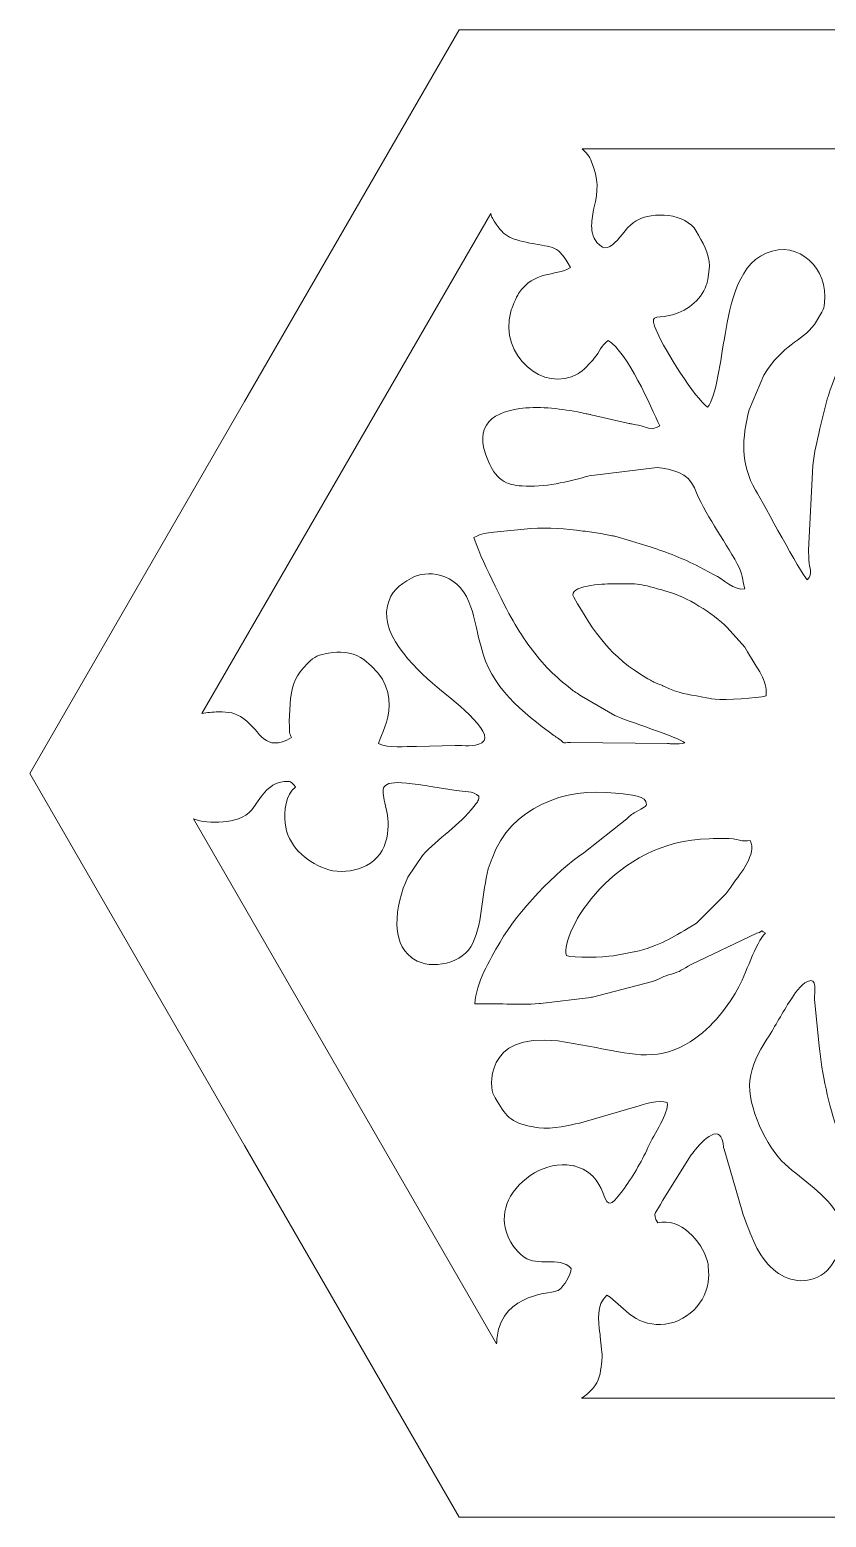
# Model space of a CAD drawing. Header units: centimetres. Extents: x -74 to 37, y -17 to 14.
# Drawn here: x 19.34 to 24.7, y -10.31 to -0.31 of the extents above; entities that cross this region are included whole.
import ezdxf

# ---------------------------------------------------------------- set-up
doc = ezdxf.new("R2010")
doc.units = ezdxf.units.CM
doc.header["$MEASUREMENT"] = 0
doc.layers.add('layer 1', color=7, linetype='Continuous')

msp = doc.modelspace()

# ---------------------------------------------------------------- linework, layer by layer
at = {"layer": 'layer 1', "color": 250, "lineweight": 9}
for points, knots in [([(22.22991, -0.31291), (22.22991, -0.31291), (25.11666, -0.31291), (25.11666, -0.31291), (25.11666, -0.31291), (25.11666, -0.31291), (28.00341, -0.3129), (28.00341, -0.3129), (28.00341, -0.3129), (28.00341, -0.3129), (29.44679, -2.8129), (29.44679, -2.8129), (29.44679, -2.8129), (29.44679, -2.8129), (30.89016, -5.3129), (30.89016, -5.3129), (30.89016, -5.3129), (30.89016, -5.3129), (29.44678, -7.8129), (29.44678, -7.8129), (29.44678, -7.8129), (29.44678, -7.8129), (28.00341, -10.31289), (28.00341, -10.31289), (28.00341, -10.31289), (28.00341, -10.31289), (25.11666, -10.31289), (25.11666, -10.31289), (25.11666, -10.31289), (25.11666, -10.31289), (22.22991, -10.3129), (22.22991, -10.3129), (22.22991, -10.3129), (22.22991, -10.3129), (20.78653, -7.8129), (20.78653, -7.8129), (20.78653, -7.8129), (20.78653, -7.8129), (19.34316, -5.3129), (19.34316, -5.3129), (19.34316, -5.3129), (19.34316, -5.3129), (20.78654, -2.8129), (20.78654, -2.8129), (20.78654, -2.8129), (20.78654, -2.8129), (22.22991, -0.31291), (22.22991, -0.31291)], [0, 0, 0, 0, 0.0769231, 0.0769231, 0.0769231, 0.0769231, 0.1538462, 0.1538462, 0.1538462, 0.1538462, 0.2307692, 0.2307692, 0.2307692, 0.2307692, 0.3076923, 0.3076923, 0.3076923, 0.3076923, 0.3846154, 0.3846154, 0.3846154, 0.3846154, 0.4615385, 0.4615385, 0.4615385, 0.4615385, 0.5384615, 0.5384615, 0.5384615, 0.5384615, 0.6153846, 0.6153846, 0.6153846, 0.6153846, 0.6923077, 0.6923077, 0.6923077, 0.6923077, 0.7692308, 0.7692308, 0.7692308, 0.7692308, 0.8461538, 0.8461538, 0.8461538, 0.8461538, 1, 1, 1, 1]), ([(27.21199, -1.1129), (27.21199, -1.1129), (23.0543, -1.11291), (23.0543, -1.11291), (23.0543, -1.11291), (23.08211, -1.13611), (23.10466, -1.16505), (23.11884, -1.20029), (23.11884, -1.20029), (23.16646, -1.31865), (23.1628, -1.39024), (23.13466, -1.51153), (23.13466, -1.51153), (23.13405, -1.51416), (23.133, -1.5179), (23.13243, -1.52055), (23.13243, -1.52055), (23.13243, -1.52055), (23.12241, -1.58513), (23.12241, -1.58513), (23.12241, -1.58513), (23.11916, -1.6197), (23.11282, -1.67303), (23.13636, -1.71382), (23.13636, -1.71382), (23.23781, -1.88955), (23.31185, -1.65798), (23.41756, -1.59694), (23.41756, -1.59694), (23.53131, -1.53127), (23.7523, -1.54654), (23.82172, -1.66679), (23.82172, -1.66679), (23.86503, -1.74182), (23.90873, -1.81335), (23.91186, -1.90238), (23.91186, -1.90238), (23.91186, -1.90238), (23.8992, -1.9951), (23.8992, -1.9951), (23.8992, -1.9951), (23.89854, -1.99772), (23.89763, -2.0015), (23.89693, -2.00411), (23.89693, -2.00411), (23.89328, -2.01792), (23.89618, -2.01031), (23.88911, -2.03084), (23.88911, -2.03084), (23.85291, -2.13585), (23.75056, -2.21119), (23.64088, -2.23406), (23.64088, -2.23406), (23.54227, -2.25462), (23.50401, -2.22182), (23.55853, -2.34592), (23.55853, -2.34592), (23.61197, -2.46765), (23.81441, -2.79272), (23.89863, -2.85032), (23.89863, -2.85032), (23.95321, -2.79582), (23.99086, -2.50078), (24.00894, -2.39934), (24.00894, -2.39934), (24.04388, -2.2031), (24.08531, -1.90436), (24.29109, -1.8152), (24.29109, -1.8152), (24.51261, -1.71924), (24.71301, -1.92418), (24.68419, -2.14778), (24.68419, -2.14778), (24.67939, -2.18498), (24.67929, -2.17973), (24.66703, -2.21045), (24.66703, -2.21045), (24.66703, -2.21045), (24.61758, -2.29331), (24.61758, -2.29331), (24.61758, -2.29331), (24.5218, -2.41437), (24.40825, -2.4232), (24.27654, -2.63441), (24.27654, -2.63441), (24.27654, -2.63441), (24.17747, -2.86737), (24.17747, -2.86737), (24.17747, -2.86737), (24.12829, -3.05331), (24.11915, -3.23496), (24.22016, -3.40739), (24.22016, -3.40739), (24.28298, -3.51462), (24.51646, -3.95478), (24.56819, -4.01002), (24.56819, -4.01002), (24.61058, -3.96772), (24.57967, -3.93354), (24.57822, -3.87818), (24.57822, -3.87818), (24.57737, -3.84451), (24.57807, -3.84448), (24.57687, -3.81051), (24.57687, -3.81051), (24.57687, -3.81051), (24.60505, -3.24143), (24.60505, -3.24143), (24.60505, -3.24143), (24.61572, -3.15043), (24.63315, -3.08189), (24.65252, -2.99466), (24.65252, -2.99466), (24.65252, -2.99466), (24.70458, -2.78755), (24.70458, -2.78755), (24.70458, -2.78755), (24.70544, -2.78499), (24.7067, -2.78131), (24.70756, -2.77873), (24.70756, -2.77873), (24.78971, -2.53707), (24.85565, -2.38998), (24.99752, -2.17407), (24.99752, -2.17407), (25.02718, -2.12891), (25.03214, -2.11134), (25.08718, -2.07315), (25.08718, -2.07315), (25.27828, -2.27726), (25.44769, -2.64557), (25.52958, -2.92211), (25.52958, -2.92211), (25.52958, -2.92211), (25.56062, -3.03616), (25.56062, -3.03616), (25.56062, -3.03616), (25.57188, -3.07334), (25.56935, -3.08284), (25.57597, -3.11715), (25.57597, -3.11715), (25.5831, -3.15414), (25.58597, -3.16355), (25.59178, -3.19827), (25.59178, -3.19827), (25.62029, -3.36809), (25.64, -3.52352), (25.63732, -3.69101), (25.63732, -3.69101), (25.63679, -3.72439), (25.63624, -3.73487), (25.63784, -3.76805), (25.63784, -3.76805), (25.63801, -3.77174), (25.64027, -3.80091), (25.6418, -3.80754), (25.6418, -3.80754), (25.6481, -3.8347), (25.64306, -3.82226), (25.65853, -3.85047), (25.65853, -3.85047), (25.71093, -3.81864), (25.68525, -3.83167), (25.70705, -3.80581), (25.70705, -3.80581), (25.70705, -3.80581), (25.72596, -3.78205), (25.72596, -3.78205), (25.72596, -3.78205), (25.72805, -3.7795), (25.73055, -3.77676), (25.73265, -3.77421), (25.73265, -3.77421), (25.79279, -3.70168), (25.83679, -3.61954), (25.87637, -3.53402), (25.87637, -3.53402), (25.87637, -3.53402), (25.92927, -3.44247), (25.92927, -3.44247), (25.92927, -3.44247), (26.00498, -3.30052), (26.074, -3.29282), (26.07619, -3.11664), (26.07619, -3.11664), (26.07625, -3.11162), (26.07253, -3.06275), (26.0719, -3.05782), (26.0719, -3.05782), (26.0719, -3.05782), (26.0661, -3.01783), (26.0661, -3.01783), (26.0661, -3.01783), (26.06564, -3.01466), (26.06523, -3.011), (26.06474, -3.00784), (26.06474, -3.00784), (26.02424, -2.75512), (25.84571, -2.58395), (25.66781, -2.417), (25.66781, -2.417), (25.53719, -2.29446), (25.41513, -2.10356), (25.51037, -1.92705), (25.51037, -1.92705), (25.55882, -1.83726), (25.65842, -1.78247), (25.75732, -1.79592), (25.75732, -1.79592), (25.94967, -1.82212), (26.07256, -2.09908), (26.12177, -2.26387), (26.12177, -2.26387), (26.13772, -2.31722), (26.1588, -2.36457), (26.17484, -2.42225), (26.17484, -2.42225), (26.17484, -2.42225), (26.25507, -2.6648), (26.25507, -2.6648), (26.25507, -2.6648), (26.26915, -2.71242), (26.28255, -2.83376), (26.35741, -2.75203), (26.35741, -2.75203), (26.36943, -2.73889), (26.37096, -2.7345), (26.39232, -2.71135), (26.39232, -2.71135), (26.39232, -2.71135), (26.67276, -2.32501), (26.67276, -2.32501), (26.67276, -2.32501), (26.67276, -2.32501), (26.69021, -2.22397), (26.69021, -2.22397), (26.69021, -2.22397), (26.59036, -2.25083), (26.4068, -2.17944), (26.3525, -2.08542), (26.3525, -2.08542), (26.29614, -1.98779), (26.24912, -1.82479), (26.31444, -1.71962), (26.31444, -1.71962), (26.37684, -1.61921), (26.49048, -1.57807), (26.60712, -1.56569), (26.60712, -1.56569), (26.65079, -1.56104), (26.69058, -1.56486), (26.72949, -1.57529), (26.72949, -1.57529), (26.9407, -1.63188), (26.92415, -1.74602), (26.96695, -1.83679), (26.96695, -1.83679), (27.06544, -1.77994), (27.06923, -1.73719), (27.11428, -1.64562), (27.11428, -1.64562), (27.03617, -1.51032), (26.99319, -1.36606), (27.08846, -1.22543), (27.08846, -1.22543), (27.11899, -1.18035), (27.16218, -1.14239), (27.21199, -1.1129)], [0, 0, 0, 0, 0.0147059, 0.0147059, 0.0147059, 0.0147059, 0.0294118, 0.0294118, 0.0294118, 0.0294118, 0.0441176, 0.0441176, 0.0441176, 0.0441176, 0.0588235, 0.0588235, 0.0588235, 0.0588235, 0.0735294, 0.0735294, 0.0735294, 0.0735294, 0.0882353, 0.0882353, 0.0882353, 0.0882353, 0.1029412, 0.1029412, 0.1029412, 0.1029412, 0.1176471, 0.1176471, 0.1176471, 0.1176471, 0.1323529, 0.1323529, 0.1323529, 0.1323529, 0.1470588, 0.1470588, 0.1470588, 0.1470588, 0.1617647, 0.1617647, 0.1617647, 0.1617647, 0.1764706, 0.1764706, 0.1764706, 0.1764706, 0.1911765, 0.1911765, 0.1911765, 0.1911765, 0.2058824, 0.2058824, 0.2058824, 0.2058824, 0.2205882, 0.2205882, 0.2205882, 0.2205882, 0.2352941, 0.2352941, 0.2352941, 0.2352941, 0.25, 0.25, 0.25, 0.25, 0.2647059, 0.2647059, 0.2647059, 0.2647059, 0.2794118, 0.2794118, 0.2794118, 0.2794118, 0.2941176, 0.2941176, 0.2941176, 0.2941176, 0.3088235, 0.3088235, 0.3088235, 0.3088235, 0.3235294, 0.3235294, 0.3235294, 0.3235294, 0.3382353, 0.3382353, 0.3382353, 0.3382353, 0.3529412, 0.3529412, 0.3529412, 0.3529412, 0.3676471, 0.3676471, 0.3676471, 0.3676471, 0.3823529, 0.3823529, 0.3823529, 0.3823529, 0.3970588, 0.3970588, 0.3970588, 0.3970588, 0.4117647, 0.4117647, 0.4117647, 0.4117647, 0.4264706, 0.4264706, 0.4264706, 0.4264706, 0.4411765, 0.4411765, 0.4411765, 0.4411765, 0.4558824, 0.4558824, 0.4558824, 0.4558824, 0.4705882, 0.4705882, 0.4705882, 0.4705882, 0.4852941, 0.4852941, 0.4852941, 0.4852941, 0.5, 0.5, 0.5, 0.5, 0.5147059, 0.5147059, 0.5147059, 0.5147059, 0.5294118, 0.5294118, 0.5294118, 0.5294118, 0.5441176, 0.5441176, 0.5441176, 0.5441176, 0.5588235, 0.5588235, 0.5588235, 0.5588235, 0.5735294, 0.5735294, 0.5735294, 0.5735294, 0.5882353, 0.5882353, 0.5882353, 0.5882353, 0.6029412, 0.6029412, 0.6029412, 0.6029412, 0.6176471, 0.6176471, 0.6176471, 0.6176471, 0.6323529, 0.6323529, 0.6323529, 0.6323529, 0.6470588, 0.6470588, 0.6470588, 0.6470588, 0.6617647, 0.6617647, 0.6617647, 0.6617647, 0.6764706, 0.6764706, 0.6764706, 0.6764706, 0.6911765, 0.6911765, 0.6911765, 0.6911765, 0.7058824, 0.7058824, 0.7058824, 0.7058824, 0.7205882, 0.7205882, 0.7205882, 0.7205882, 0.7352941, 0.7352941, 0.7352941, 0.7352941, 0.75, 0.75, 0.75, 0.75, 0.7647059, 0.7647059, 0.7647059, 0.7647059, 0.7794118, 0.7794118, 0.7794118, 0.7794118, 0.7941176, 0.7941176, 0.7941176, 0.7941176, 0.8088235, 0.8088235, 0.8088235, 0.8088235, 0.8235294, 0.8235294, 0.8235294, 0.8235294, 0.8382353, 0.8382353, 0.8382353, 0.8382353, 0.8529412, 0.8529412, 0.8529412, 0.8529412, 0.8676471, 0.8676471, 0.8676471, 0.8676471, 0.8823529, 0.8823529, 0.8823529, 0.8823529, 0.8970588, 0.8970588, 0.8970588, 0.8970588, 0.9117647, 0.9117647, 0.9117647, 0.9117647, 0.9264706, 0.9264706, 0.9264706, 0.9264706, 0.9411765, 0.9411765, 0.9411765, 0.9411765, 0.9558824, 0.9558824, 0.9558824, 0.9558824, 0.9705882, 0.9705882, 0.9705882, 0.9705882, 1, 1, 1, 1]), ([(22.4411, -1.54711), (22.4411, -1.54711), (20.49922, -4.91054), (20.49922, -4.91054), (20.49922, -4.91054), (20.53391, -4.90262), (20.5711, -4.89898), (20.61062, -4.89893), (20.61062, -4.89893), (20.67887, -4.89884), (20.72411, -4.90273), (20.78108, -4.94429), (20.78108, -4.94429), (20.89768, -5.02934), (20.91893, -5.17703), (21.10275, -5.0709), (21.10275, -5.0709), (21.08264, -5.02827), (21.08941, -5.04036), (21.08786, -4.99964), (21.08786, -4.99964), (21.08734, -4.986), (21.08781, -4.98166), (21.08727, -4.96103), (21.08727, -4.96103), (21.08727, -4.96103), (21.09471, -4.80925), (21.09471, -4.80925), (21.09471, -4.80925), (21.11459, -4.69971), (21.12525, -4.6579), (21.21125, -4.57071), (21.21125, -4.57071), (21.25669, -4.52464), (21.28484, -4.51541), (21.35043, -4.50504), (21.35043, -4.50504), (21.35043, -4.50504), (21.38051, -4.50056), (21.38051, -4.50056), (21.38051, -4.50056), (21.4505, -4.49096), (21.53163, -4.50404), (21.58906, -4.54724), (21.58906, -4.54724), (21.89567, -4.77779), (21.69433, -5.04998), (21.68754, -5.11227), (21.68754, -5.11227), (21.75232, -5.14412), (21.86787, -5.1297), (21.94221, -5.13029), (21.94221, -5.13029), (21.94221, -5.13029), (22.20302, -5.12534), (22.20302, -5.12534), (22.20302, -5.12534), (22.25977, -5.12349), (22.32933, -5.13588), (22.38121, -5.10592), (22.38121, -5.10592), (22.48822, -5.04414), (22.1408, -4.7832), (22.10953, -4.75688), (22.10953, -4.75688), (21.96175, -4.63245), (21.69583, -4.39932), (21.74711, -4.18637), (21.74711, -4.18637), (21.77192, -4.08336), (21.82233, -4.04908), (21.90895, -3.99907), (21.90895, -3.99907), (22.00322, -3.94464), (22.21055, -3.95311), (22.29476, -4.15987), (22.29476, -4.15987), (22.33359, -4.25519), (22.33628, -4.30366), (22.35944, -4.3985), (22.35944, -4.3985), (22.36491, -4.42085), (22.37162, -4.44161), (22.37606, -4.46063), (22.37606, -4.46063), (22.4386, -4.72842), (22.65521, -4.90568), (22.86543, -5.05633), (22.86543, -5.05633), (22.87894, -5.066), (22.88397, -5.07038), (22.89754, -5.07996), (22.89754, -5.07996), (22.95039, -5.11725), (22.91166, -5.10556), (22.97768, -5.10371), (22.97768, -5.10371), (22.97768, -5.10371), (23.62903, -5.11191), (23.62903, -5.11191), (23.62903, -5.11191), (23.64938, -5.11232), (23.64111, -5.11345), (23.667, -5.11367), (23.667, -5.11367), (23.69487, -5.11392), (23.72308, -5.11247), (23.74584, -5.10636), (23.74584, -5.10636), (23.71232, -5.0728), (23.34018, -4.95544), (23.27596, -4.92309), (23.27596, -4.92309), (23.27596, -4.92309), (23.05131, -4.79301), (23.05131, -4.79301), (23.05131, -4.79301), (23.02122, -4.7718), (23.00328, -4.76421), (22.9783, -4.74276), (22.9783, -4.74276), (22.9304, -4.70173), (22.88085, -4.66505), (22.83805, -4.62058), (22.83805, -4.62058), (22.74155, -4.52039), (22.66473, -4.41539), (22.5909, -4.28752), (22.5909, -4.28752), (22.53024, -4.18246), (22.36322, -3.84334), (22.32785, -3.7269), (22.32785, -3.7269), (22.38599, -3.69505), (22.40605, -3.69953), (22.46237, -3.69119), (22.46237, -3.69119), (22.46237, -3.69119), (22.70941, -3.66588), (22.70941, -3.66588), (22.70941, -3.66588), (22.83345, -3.65809), (22.94184, -3.66851), (23.06046, -3.6829), (23.06046, -3.6829), (23.10164, -3.68791), (23.1373, -3.69082), (23.18072, -3.70035), (23.18072, -3.70035), (23.18072, -3.70035), (23.25379, -3.71457), (23.25379, -3.71457), (23.25379, -3.71457), (23.25648, -3.71502), (23.26031, -3.71569), (23.26299, -3.71615), (23.26299, -3.71615), (23.27492, -3.7183), (23.27552, -3.7181), (23.29044, -3.72123), (23.29044, -3.72123), (23.29044, -3.72123), (23.51253, -3.7891), (23.51253, -3.7891), (23.51253, -3.7891), (23.62462, -3.82756), (23.73691, -3.86769), (23.84191, -3.92281), (23.84191, -3.92281), (23.84191, -3.92281), (23.94271, -3.97708), (23.94271, -3.97708), (23.94271, -3.97708), (23.99991, -4.00311), (24.08132, -4.08854), (24.14832, -4.07053), (24.14832, -4.07053), (24.12868, -4.00582), (24.13696, -3.97451), (24.09793, -3.90325), (24.09793, -3.90325), (24.00559, -3.73463), (23.87977, -3.56987), (23.80949, -3.39256), (23.80949, -3.39256), (23.76918, -3.2908), (23.65627, -3.26765), (23.55927, -3.25597), (23.55927, -3.25597), (23.55927, -3.25597), (23.10229, -3.31152), (23.10229, -3.31152), (23.10229, -3.31152), (22.96115, -3.35264), (22.8001, -3.39043), (22.65148, -3.37987), (22.65148, -3.37987), (22.60195, -3.37635), (22.55245, -3.36813), (22.51757, -3.34113), (22.51757, -3.34113), (22.46944, -3.30388), (22.45025, -3.26875), (22.42607, -3.21582), (22.42607, -3.21582), (22.31114, -2.96409), (22.46398, -2.87309), (22.67661, -2.85571), (22.67661, -2.85571), (22.80457, -2.84525), (22.94721, -2.8651), (23.07053, -2.89207), (23.07053, -2.89207), (23.08769, -2.89585), (23.09076, -2.89647), (23.107, -2.89945), (23.107, -2.89945), (23.10966, -2.89994), (23.11348, -2.9006), (23.11616, -2.90108), (23.11616, -2.90108), (23.11616, -2.90108), (23.36055, -2.95751), (23.36055, -2.95751), (23.36055, -2.95751), (23.3829, -2.9623), (23.37085, -2.95984), (23.38795, -2.96281), (23.38795, -2.96281), (23.41401, -2.96737), (23.42278, -2.96745), (23.45184, -2.97547), (23.45184, -2.97547), (23.50906, -2.99131), (23.51433, -3.00971), (23.57677, -2.97551), (23.57677, -2.97551), (23.5143, -2.84303), (23.36393, -2.4859), (23.23061, -2.40222), (23.23061, -2.40222), (23.18359, -2.43485), (23.1728, -2.47712), (23.13681, -2.52125), (23.13681, -2.52125), (23.11307, -2.55035), (23.06157, -2.60595), (23.02643, -2.62623), (23.02643, -2.62623), (22.79776, -2.75824), (22.49483, -2.50459), (22.57579, -2.20753), (22.57579, -2.20753), (22.58251, -2.18291), (22.61361, -2.10892), (22.6284, -2.08707), (22.6284, -2.08707), (22.73525, -1.92918), (22.86979, -1.97384), (22.97765, -1.91156), (22.97765, -1.91156), (22.88798, -1.75623), (22.87029, -1.78068), (22.7046, -1.74696), (22.7046, -1.74696), (22.5644, -1.71844), (22.5246, -1.70454), (22.45182, -1.57845), (22.45182, -1.57845), (22.44858, -1.57284), (22.44485, -1.56128), (22.4411, -1.54711)], [0, 0, 0, 0, 0.0144928, 0.0144928, 0.0144928, 0.0144928, 0.0289855, 0.0289855, 0.0289855, 0.0289855, 0.0434783, 0.0434783, 0.0434783, 0.0434783, 0.057971, 0.057971, 0.057971, 0.057971, 0.0724638, 0.0724638, 0.0724638, 0.0724638, 0.0869565, 0.0869565, 0.0869565, 0.0869565, 0.1014493, 0.1014493, 0.1014493, 0.1014493, 0.115942, 0.115942, 0.115942, 0.115942, 0.1304348, 0.1304348, 0.1304348, 0.1304348, 0.1449275, 0.1449275, 0.1449275, 0.1449275, 0.1594203, 0.1594203, 0.1594203, 0.1594203, 0.173913, 0.173913, 0.173913, 0.173913, 0.1884058, 0.1884058, 0.1884058, 0.1884058, 0.2028986, 0.2028986, 0.2028986, 0.2028986, 0.2173913, 0.2173913, 0.2173913, 0.2173913, 0.2318841, 0.2318841, 0.2318841, 0.2318841, 0.2463768, 0.2463768, 0.2463768, 0.2463768, 0.2608696, 0.2608696, 0.2608696, 0.2608696, 0.2753623, 0.2753623, 0.2753623, 0.2753623, 0.2898551, 0.2898551, 0.2898551, 0.2898551, 0.3043478, 0.3043478, 0.3043478, 0.3043478, 0.3188406, 0.3188406, 0.3188406, 0.3188406, 0.3333333, 0.3333333, 0.3333333, 0.3333333, 0.3478261, 0.3478261, 0.3478261, 0.3478261, 0.3623188, 0.3623188, 0.3623188, 0.3623188, 0.3768116, 0.3768116, 0.3768116, 0.3768116, 0.3913043, 0.3913043, 0.3913043, 0.3913043, 0.4057971, 0.4057971, 0.4057971, 0.4057971, 0.4202899, 0.4202899, 0.4202899, 0.4202899, 0.4347826, 0.4347826, 0.4347826, 0.4347826, 0.4492754, 0.4492754, 0.4492754, 0.4492754, 0.4637681, 0.4637681, 0.4637681, 0.4637681, 0.4782609, 0.4782609, 0.4782609, 0.4782609, 0.4927536, 0.4927536, 0.4927536, 0.4927536, 0.5072464, 0.5072464, 0.5072464, 0.5072464, 0.5217391, 0.5217391, 0.5217391, 0.5217391, 0.5362319, 0.5362319, 0.5362319, 0.5362319, 0.5507246, 0.5507246, 0.5507246, 0.5507246, 0.5652174, 0.5652174, 0.5652174, 0.5652174, 0.5797101, 0.5797101, 0.5797101, 0.5797101, 0.5942029, 0.5942029, 0.5942029, 0.5942029, 0.6086957, 0.6086957, 0.6086957, 0.6086957, 0.6231884, 0.6231884, 0.6231884, 0.6231884, 0.6376812, 0.6376812, 0.6376812, 0.6376812, 0.6521739, 0.6521739, 0.6521739, 0.6521739, 0.6666667, 0.6666667, 0.6666667, 0.6666667, 0.6811594, 0.6811594, 0.6811594, 0.6811594, 0.6956522, 0.6956522, 0.6956522, 0.6956522, 0.7101449, 0.7101449, 0.7101449, 0.7101449, 0.7246377, 0.7246377, 0.7246377, 0.7246377, 0.7391304, 0.7391304, 0.7391304, 0.7391304, 0.7536232, 0.7536232, 0.7536232, 0.7536232, 0.7681159, 0.7681159, 0.7681159, 0.7681159, 0.7826087, 0.7826087, 0.7826087, 0.7826087, 0.7971014, 0.7971014, 0.7971014, 0.7971014, 0.8115942, 0.8115942, 0.8115942, 0.8115942, 0.826087, 0.826087, 0.826087, 0.826087, 0.8405797, 0.8405797, 0.8405797, 0.8405797, 0.8550725, 0.8550725, 0.8550725, 0.8550725, 0.8695652, 0.8695652, 0.8695652, 0.8695652, 0.884058, 0.884058, 0.884058, 0.884058, 0.8985507, 0.8985507, 0.8985507, 0.8985507, 0.9130435, 0.9130435, 0.9130435, 0.9130435, 0.9275362, 0.9275362, 0.9275362, 0.9275362, 0.942029, 0.942029, 0.942029, 0.942029, 0.9565217, 0.9565217, 0.9565217, 0.9565217, 0.9710145, 0.9710145, 0.9710145, 0.9710145, 1, 1, 1, 1]), ([(24.03012, -4.33235), (24.03012, -4.33235), (24.14846, -4.46459), (24.14846, -4.46459), (24.14846, -4.46459), (24.24401, -4.63007), (24.2992, -4.67681), (24.2916, -4.79128), (24.2916, -4.79128), (24.23269, -4.80916), (24.01668, -4.81861), (23.94922, -4.8136), (23.94922, -4.8136), (23.90644, -4.81044), (23.90524, -4.80559), (23.86672, -4.79871), (23.86672, -4.79871), (23.74092, -4.77622), (23.72667, -4.78196), (23.59848, -4.72374), (23.59848, -4.72374), (23.59596, -4.72259), (23.59241, -4.72107), (23.58986, -4.71998), (23.58986, -4.71998), (23.58986, -4.71998), (23.56372, -4.70993), (23.56372, -4.70993), (23.56372, -4.70993), (23.53267, -4.69731), (23.52561, -4.69291), (23.49606, -4.67553), (23.49606, -4.67553), (23.24191, -4.52625), (23.13979, -4.37175), (22.99893, -4.12774), (22.99893, -4.12774), (22.95184, -4.04619), (23.20475, -4.03877), (23.25366, -4.03795), (23.25366, -4.03795), (23.45579, -4.03454), (23.42632, -4.03474), (23.62456, -4.08838), (23.62456, -4.08838), (23.7534, -4.12321), (23.9362, -4.23533), (24.03012, -4.33235)], [0, 0, 0, 0, 0.0769231, 0.0769231, 0.0769231, 0.0769231, 0.1538462, 0.1538462, 0.1538462, 0.1538462, 0.2307692, 0.2307692, 0.2307692, 0.2307692, 0.3076923, 0.3076923, 0.3076923, 0.3076923, 0.3846154, 0.3846154, 0.3846154, 0.3846154, 0.4615385, 0.4615385, 0.4615385, 0.4615385, 0.5384615, 0.5384615, 0.5384615, 0.5384615, 0.6153846, 0.6153846, 0.6153846, 0.6153846, 0.6923077, 0.6923077, 0.6923077, 0.6923077, 0.7692308, 0.7692308, 0.7692308, 0.7692308, 0.8461538, 0.8461538, 0.8461538, 0.8461538, 1, 1, 1, 1]), ([(20.44288, -5.61768), (20.44288, -5.61768), (22.48068, -9.14724), (22.48068, -9.14724), (22.48068, -9.14724), (22.48101, -9.13201), (22.48201, -9.11709), (22.4837, -9.10264), (22.4837, -9.10264), (22.51944, -8.79738), (22.86665, -8.80946), (22.89514, -8.78813), (22.89514, -8.78813), (22.93815, -8.75592), (22.97841, -8.68738), (22.98155, -8.64017), (22.98155, -8.64017), (22.89498, -8.55344), (22.75845, -8.63241), (22.66568, -8.56366), (22.66568, -8.56366), (22.54689, -8.47563), (22.49556, -8.31715), (22.56036, -8.18133), (22.56036, -8.18133), (22.63082, -8.03372), (22.81373, -7.91795), (22.98448, -7.94775), (22.98448, -7.94775), (23.0107, -7.95232), (22.99612, -7.94923), (23.02051, -7.95681), (23.02051, -7.95681), (23.26974, -8.03438), (23.1587, -8.35067), (23.32675, -8.11761), (23.32675, -8.11761), (23.39192, -8.02722), (23.45222, -7.92861), (23.49759, -7.82699), (23.49759, -7.82699), (23.49871, -7.82445), (23.50007, -7.82085), (23.50119, -7.81833), (23.50119, -7.81833), (23.53344, -7.7461), (23.64359, -7.58933), (23.62632, -7.52509), (23.62632, -7.52509), (23.57519, -7.50257), (23.46623, -7.53865), (23.40678, -7.55538), (23.40678, -7.55538), (23.40678, -7.55538), (23.03139, -7.66508), (23.03139, -7.66508), (23.03139, -7.66508), (22.98808, -7.67271), (22.85143, -7.70617), (22.7638, -7.69536), (22.7638, -7.69536), (22.7638, -7.69536), (22.69955, -7.68405), (22.69955, -7.68405), (22.69955, -7.68405), (22.55599, -7.65299), (22.5294, -7.59446), (22.45851, -7.47168), (22.45851, -7.47168), (22.43896, -7.43782), (22.386, -7.04905), (22.8915, -7.11116), (22.8915, -7.11116), (22.8915, -7.11116), (23.14862, -7.15588), (23.14862, -7.15588), (23.14862, -7.15588), (23.35406, -7.19173), (23.54588, -7.25319), (23.74998, -7.13534), (23.74998, -7.13534), (23.91576, -7.03965), (24.02309, -6.89651), (24.09786, -6.76726), (24.09786, -6.76726), (24.15402, -6.67016), (24.22111, -6.44746), (24.28728, -6.38552), (24.28728, -6.38552), (24.23622, -6.36304), (24.28882, -6.36778), (24.22836, -6.38737), (24.22836, -6.38737), (24.22836, -6.38737), (23.78829, -6.59782), (23.78829, -6.59782), (23.78829, -6.59782), (23.72528, -6.63033), (23.71456, -6.646), (23.65605, -6.66094), (23.65605, -6.66094), (23.599, -6.67552), (23.58398, -6.69296), (23.52707, -6.71187), (23.52707, -6.71187), (23.52707, -6.71187), (23.12414, -6.81677), (23.12414, -6.81677), (23.12414, -6.81677), (23.12095, -6.81737), (23.11733, -6.81775), (23.11412, -6.81829), (23.11412, -6.81829), (23.11412, -6.81829), (22.77646, -6.85903), (22.77646, -6.85903), (22.77646, -6.85903), (22.77343, -6.85924), (22.76966, -6.85954), (22.76663, -6.8598), (22.76663, -6.8598), (22.62124, -6.8715), (22.47653, -6.85629), (22.33367, -6.86156), (22.33367, -6.86156), (22.34338, -6.71589), (22.43093, -6.57265), (22.50379, -6.44583), (22.50379, -6.44583), (22.6191, -6.24519), (22.8819, -5.96555), (23.06667, -5.84702), (23.06667, -5.84702), (23.06667, -5.84702), (23.35497, -5.61673), (23.35497, -5.61673), (23.35497, -5.61673), (23.38356, -5.58951), (23.38742, -5.58857), (23.4333, -5.56054), (23.4333, -5.56054), (23.47707, -5.53383), (23.49631, -5.53717), (23.48311, -5.50103), (23.48311, -5.50103), (23.46654, -5.4556), (23.33091, -5.45148), (23.28021, -5.44527), (23.28021, -5.44527), (22.93639, -5.40325), (22.57429, -5.54166), (22.4498, -5.88355), (22.4498, -5.88355), (22.44848, -5.88714), (22.44465, -5.89745), (22.44333, -5.90104), (22.44333, -5.90104), (22.44333, -5.90104), (22.42475, -5.95372), (22.42475, -5.95372), (22.42475, -5.95372), (22.38061, -6.11761), (22.39022, -6.29761), (22.32046, -6.45437), (22.32046, -6.45437), (22.26032, -6.58949), (22.04301, -6.63809), (21.92392, -6.56101), (21.92392, -6.56101), (21.92134, -6.55934), (21.91824, -6.55721), (21.91568, -6.55545), (21.91568, -6.55545), (21.91309, -6.55363), (21.90999, -6.55148), (21.90744, -6.54958), (21.90744, -6.54958), (21.83866, -6.49853), (21.81131, -6.40505), (21.81021, -6.32726), (21.81021, -6.32726), (21.80872, -6.22036), (21.83882, -6.10426), (21.88464, -6.01083), (21.88464, -6.01083), (21.88464, -6.01083), (21.98166, -5.86382), (21.98166, -5.86382), (21.98166, -5.86382), (22.08856, -5.74682), (22.23143, -5.66093), (22.3279, -5.53373), (22.3279, -5.53373), (22.34977, -5.50488), (22.35739, -5.50487), (22.36166, -5.46589), (22.36166, -5.46589), (22.32236, -5.42653), (22.26331, -5.43665), (22.20864, -5.42717), (22.20864, -5.42717), (22.20864, -5.42717), (22.05161, -5.40348), (22.05161, -5.40348), (22.05161, -5.40348), (21.47187, -5.2987), (21.84988, -5.48859), (21.72387, -5.80436), (21.72387, -5.80436), (21.66337, -5.95599), (21.46033, -6.00096), (21.32787, -5.95242), (21.32787, -5.95242), (21.19538, -5.90386), (21.0738, -5.79379), (21.05902, -5.64546), (21.05902, -5.64546), (21.05167, -5.57169), (21.06087, -5.45167), (21.12868, -5.4046), (21.12868, -5.4046), (21.10193, -5.36608), (21.09486, -5.36261), (21.05213, -5.36743), (21.05213, -5.36743), (20.93507, -5.38064), (20.89666, -5.47962), (20.83493, -5.55657), (20.83493, -5.55657), (20.78738, -5.61586), (20.70967, -5.63134), (20.64328, -5.63789), (20.64328, -5.63789), (20.56407, -5.64569), (20.49767, -5.63749), (20.44288, -5.61768)], [0, 0, 0, 0, 0.0166667, 0.0166667, 0.0166667, 0.0166667, 0.0333333, 0.0333333, 0.0333333, 0.0333333, 0.05, 0.05, 0.05, 0.05, 0.0666667, 0.0666667, 0.0666667, 0.0666667, 0.0833333, 0.0833333, 0.0833333, 0.0833333, 0.1, 0.1, 0.1, 0.1, 0.1166667, 0.1166667, 0.1166667, 0.1166667, 0.1333333, 0.1333333, 0.1333333, 0.1333333, 0.15, 0.15, 0.15, 0.15, 0.1666667, 0.1666667, 0.1666667, 0.1666667, 0.1833333, 0.1833333, 0.1833333, 0.1833333, 0.2, 0.2, 0.2, 0.2, 0.2166667, 0.2166667, 0.2166667, 0.2166667, 0.2333333, 0.2333333, 0.2333333, 0.2333333, 0.25, 0.25, 0.25, 0.25, 0.2666667, 0.2666667, 0.2666667, 0.2666667, 0.2833333, 0.2833333, 0.2833333, 0.2833333, 0.3, 0.3, 0.3, 0.3, 0.3166667, 0.3166667, 0.3166667, 0.3166667, 0.3333333, 0.3333333, 0.3333333, 0.3333333, 0.35, 0.35, 0.35, 0.35, 0.3666667, 0.3666667, 0.3666667, 0.3666667, 0.3833333, 0.3833333, 0.3833333, 0.3833333, 0.4, 0.4, 0.4, 0.4, 0.4166667, 0.4166667, 0.4166667, 0.4166667, 0.4333333, 0.4333333, 0.4333333, 0.4333333, 0.45, 0.45, 0.45, 0.45, 0.4666667, 0.4666667, 0.4666667, 0.4666667, 0.4833333, 0.4833333, 0.4833333, 0.4833333, 0.5, 0.5, 0.5, 0.5, 0.5166667, 0.5166667, 0.5166667, 0.5166667, 0.5333333, 0.5333333, 0.5333333, 0.5333333, 0.55, 0.55, 0.55, 0.55, 0.5666667, 0.5666667, 0.5666667, 0.5666667, 0.5833333, 0.5833333, 0.5833333, 0.5833333, 0.6, 0.6, 0.6, 0.6, 0.6166667, 0.6166667, 0.6166667, 0.6166667, 0.6333333, 0.6333333, 0.6333333, 0.6333333, 0.65, 0.65, 0.65, 0.65, 0.6666667, 0.6666667, 0.6666667, 0.6666667, 0.6833333, 0.6833333, 0.6833333, 0.6833333, 0.7, 0.7, 0.7, 0.7, 0.7166667, 0.7166667, 0.7166667, 0.7166667, 0.7333333, 0.7333333, 0.7333333, 0.7333333, 0.75, 0.75, 0.75, 0.75, 0.7666667, 0.7666667, 0.7666667, 0.7666667, 0.7833333, 0.7833333, 0.7833333, 0.7833333, 0.8, 0.8, 0.8, 0.8, 0.8166667, 0.8166667, 0.8166667, 0.8166667, 0.8333333, 0.8333333, 0.8333333, 0.8333333, 0.85, 0.85, 0.85, 0.85, 0.8666667, 0.8666667, 0.8666667, 0.8666667, 0.8833333, 0.8833333, 0.8833333, 0.8833333, 0.9, 0.9, 0.9, 0.9, 0.9166667, 0.9166667, 0.9166667, 0.9166667, 0.9333333, 0.9333333, 0.9333333, 0.9333333, 0.95, 0.95, 0.95, 0.95, 0.9666667, 0.9666667, 0.9666667, 0.9666667, 1, 1, 1, 1]), ([(22.94939, -6.53641), (22.90709, -6.37901), (23.2719, -5.76088), (23.90937, -5.75139), (23.90937, -5.75139), (23.9462, -5.75084), (23.96825, -5.74882), (24.00618, -5.74879), (24.00618, -5.74879), (24.10866, -5.74872), (24.12823, -5.77758), (24.18519, -5.76229), (24.18519, -5.76229), (24.22977, -5.85685), (24.11842, -5.98514), (24.06722, -6.05744), (24.06722, -6.05744), (24.04942, -6.08257), (24.03007, -6.11011), (24.01409, -6.1297), (24.01409, -6.1297), (24.01409, -6.1297), (23.82452, -6.31918), (23.82452, -6.31918), (23.82452, -6.31918), (23.65795, -6.41534), (23.61492, -6.45211), (23.43823, -6.50546), (23.43823, -6.50546), (23.43823, -6.50546), (23.26606, -6.53817), (23.26606, -6.53817), (23.26606, -6.53817), (23.20011, -6.5472), (22.9954, -6.55668), (22.94939, -6.53641)], [0, 0, 0, 0, 0.1, 0.1, 0.1, 0.1, 0.2, 0.2, 0.2, 0.2, 0.3, 0.3, 0.3, 0.3, 0.4, 0.4, 0.4, 0.4, 0.5, 0.5, 0.5, 0.5, 0.6, 0.6, 0.6, 0.6, 0.7, 0.7, 0.7, 0.7, 0.8, 0.8, 0.8, 0.8, 1, 1, 1, 1]), ([(23.05044, -9.5129), (23.05044, -9.5129), (27.19219, -9.51289), (27.19219, -9.51289), (27.19219, -9.51289), (27.11312, -9.45513), (27.05564, -9.36491), (27.04105, -9.24737), (27.04105, -9.24737), (27.03122, -9.16807), (27.06333, -9.09985), (27.09, -9.02982), (27.09, -9.02982), (27.12673, -8.93341), (27.06371, -8.78469), (26.95258, -8.84885), (26.95258, -8.84885), (26.88551, -8.88757), (26.85373, -9.0083), (26.67705, -9.01631), (26.67705, -9.01631), (26.50457, -9.02413), (26.42982, -8.94116), (26.34986, -8.80268), (26.34986, -8.80268), (26.2919, -8.70227), (26.32585, -8.53707), (26.39734, -8.45967), (26.39734, -8.45967), (26.45019, -8.40244), (26.48115, -8.37837), (26.56651, -8.35231), (26.56651, -8.35231), (26.63867, -8.33028), (26.67755, -8.35365), (26.7499, -8.314), (26.7499, -8.314), (26.67003, -8.17568), (26.47683, -7.79183), (26.35474, -7.70835), (26.35474, -7.70835), (26.27904, -7.78395), (26.26142, -7.97245), (26.23162, -8.07901), (26.23162, -8.07901), (26.23162, -8.07901), (26.19699, -8.20428), (26.19699, -8.20428), (26.19699, -8.20428), (26.18992, -8.2285), (26.193, -8.21685), (26.18469, -8.23944), (26.18469, -8.23944), (26.18469, -8.23944), (26.10991, -8.45006), (26.10991, -8.45006), (26.10991, -8.45006), (26.07526, -8.52234), (26.04326, -8.61585), (25.95354, -8.66766), (25.95354, -8.66766), (25.68487, -8.82277), (25.40545, -8.50382), (25.54889, -8.24208), (25.54889, -8.24208), (25.5962, -8.15572), (25.74017, -8.08834), (25.80801, -8.02318), (25.80801, -8.02318), (25.95128, -7.88562), (26.02636, -7.6959), (26.07689, -7.50896), (26.07689, -7.50896), (26.14864, -7.24355), (26.05818, -7.11589), (25.94248, -6.91553), (25.94248, -6.91553), (25.9007, -6.84315), (25.86698, -6.8259), (25.82803, -6.76875), (25.82803, -6.76875), (25.77962, -6.69768), (25.77172, -6.66287), (25.71801, -6.6055), (25.71801, -6.6055), (25.69592, -6.63171), (25.70118, -6.68169), (25.69922, -6.72541), (25.69922, -6.72541), (25.68204, -7.11361), (25.65309, -7.49916), (25.52653, -7.87087), (25.52653, -7.87087), (25.46856, -8.04111), (25.3354, -8.3721), (25.20033, -8.46582), (25.20033, -8.46582), (25.20033, -8.46582), (25.08537, -8.32096), (25.08537, -8.32096), (25.08537, -8.32096), (24.95674, -8.13218), (24.85186, -7.93003), (24.77425, -7.71734), (24.77425, -7.71734), (24.71049, -7.54263), (24.6678, -7.32627), (24.64766, -7.14522), (24.64766, -7.14522), (24.64766, -7.14522), (24.61699, -6.82945), (24.61699, -6.82945), (24.61699, -6.82945), (24.61292, -6.78314), (24.64139, -6.67823), (24.5689, -6.71059), (24.5689, -6.71059), (24.52567, -6.72987), (24.47764, -6.80195), (24.45666, -6.83456), (24.45666, -6.83456), (24.40105, -6.92092), (24.35534, -7.00651), (24.29744, -7.09944), (24.29744, -7.09944), (24.24033, -7.19107), (24.19485, -7.27309), (24.18289, -7.37629), (24.18289, -7.37629), (24.16278, -7.55012), (24.29617, -7.82787), (24.41883, -7.93905), (24.41883, -7.93905), (24.54498, -8.05339), (24.69244, -8.13755), (24.77776, -8.28534), (24.77776, -8.28534), (24.84329, -8.39884), (24.77472, -8.62058), (24.66066, -8.68644), (24.66066, -8.68644), (24.53908, -8.75663), (24.41302, -8.71897), (24.3203, -8.62957), (24.3203, -8.62957), (24.22556, -8.5382), (24.17415, -8.37724), (24.12999, -8.25591), (24.12999, -8.25591), (24.12999, -8.25591), (24.00959, -7.83923), (24.00959, -7.83923), (24.00959, -7.83923), (23.99741, -7.80206), (24.01026, -7.79622), (23.98725, -7.75635), (23.98725, -7.75635), (23.94115, -7.67652), (23.80466, -7.8539), (23.78252, -7.8841), (23.78252, -7.8841), (23.78252, -7.8841), (23.59856, -8.18081), (23.59856, -8.18081), (23.59856, -8.18081), (23.55224, -8.2707), (23.52358, -8.26246), (23.56317, -8.33471), (23.56317, -8.33471), (23.71355, -8.29427), (23.86072, -8.45973), (23.8946, -8.58684), (23.8946, -8.58684), (23.9087, -8.63978), (23.90006, -8.6021), (23.90328, -8.64688), (23.90328, -8.64688), (23.90593, -8.68413), (23.90647, -8.66933), (23.90482, -8.70496), (23.90482, -8.70496), (23.89723, -8.86839), (23.75345, -9.01284), (23.58223, -9.01679), (23.58223, -9.01679), (23.49843, -9.01872), (23.43221, -8.99352), (23.37099, -8.94428), (23.37099, -8.94428), (23.31755, -8.90127), (23.27914, -8.8559), (23.22174, -8.81987), (23.22174, -8.81987), (23.14805, -8.88884), (23.16381, -8.98854), (23.17481, -9.0764), (23.17481, -9.0764), (23.17519, -9.07949), (23.17557, -9.08321), (23.17593, -9.0863), (23.17593, -9.0863), (23.17628, -9.08939), (23.17659, -9.09311), (23.17693, -9.09617), (23.17693, -9.09617), (23.18102, -9.13433), (23.18231, -9.1489), (23.18626, -9.18519), (23.18626, -9.18519), (23.19264, -9.24414), (23.18976, -9.23071), (23.18526, -9.28102), (23.18526, -9.28102), (23.17945, -9.34608), (23.1694, -9.39685), (23.12629, -9.44782), (23.12629, -9.44782), (23.1058, -9.47205), (23.07972, -9.49396), (23.05044, -9.5129)], [0, 0, 0, 0, 0.0178571, 0.0178571, 0.0178571, 0.0178571, 0.0357143, 0.0357143, 0.0357143, 0.0357143, 0.0535714, 0.0535714, 0.0535714, 0.0535714, 0.0714286, 0.0714286, 0.0714286, 0.0714286, 0.0892857, 0.0892857, 0.0892857, 0.0892857, 0.1071429, 0.1071429, 0.1071429, 0.1071429, 0.125, 0.125, 0.125, 0.125, 0.1428571, 0.1428571, 0.1428571, 0.1428571, 0.1607143, 0.1607143, 0.1607143, 0.1607143, 0.1785714, 0.1785714, 0.1785714, 0.1785714, 0.1964286, 0.1964286, 0.1964286, 0.1964286, 0.2142857, 0.2142857, 0.2142857, 0.2142857, 0.2321429, 0.2321429, 0.2321429, 0.2321429, 0.25, 0.25, 0.25, 0.25, 0.2678571, 0.2678571, 0.2678571, 0.2678571, 0.2857143, 0.2857143, 0.2857143, 0.2857143, 0.3035714, 0.3035714, 0.3035714, 0.3035714, 0.3214286, 0.3214286, 0.3214286, 0.3214286, 0.3392857, 0.3392857, 0.3392857, 0.3392857, 0.3571429, 0.3571429, 0.3571429, 0.3571429, 0.375, 0.375, 0.375, 0.375, 0.3928571, 0.3928571, 0.3928571, 0.3928571, 0.4107143, 0.4107143, 0.4107143, 0.4107143, 0.4285714, 0.4285714, 0.4285714, 0.4285714, 0.4464286, 0.4464286, 0.4464286, 0.4464286, 0.4642857, 0.4642857, 0.4642857, 0.4642857, 0.4821429, 0.4821429, 0.4821429, 0.4821429, 0.5, 0.5, 0.5, 0.5, 0.5178571, 0.5178571, 0.5178571, 0.5178571, 0.5357143, 0.5357143, 0.5357143, 0.5357143, 0.5535714, 0.5535714, 0.5535714, 0.5535714, 0.5714286, 0.5714286, 0.5714286, 0.5714286, 0.5892857, 0.5892857, 0.5892857, 0.5892857, 0.6071429, 0.6071429, 0.6071429, 0.6071429, 0.625, 0.625, 0.625, 0.625, 0.6428571, 0.6428571, 0.6428571, 0.6428571, 0.6607143, 0.6607143, 0.6607143, 0.6607143, 0.6785714, 0.6785714, 0.6785714, 0.6785714, 0.6964286, 0.6964286, 0.6964286, 0.6964286, 0.7142857, 0.7142857, 0.7142857, 0.7142857, 0.7321429, 0.7321429, 0.7321429, 0.7321429, 0.75, 0.75, 0.75, 0.75, 0.7678571, 0.7678571, 0.7678571, 0.7678571, 0.7857143, 0.7857143, 0.7857143, 0.7857143, 0.8035714, 0.8035714, 0.8035714, 0.8035714, 0.8214286, 0.8214286, 0.8214286, 0.8214286, 0.8392857, 0.8392857, 0.8392857, 0.8392857, 0.8571429, 0.8571429, 0.8571429, 0.8571429, 0.875, 0.875, 0.875, 0.875, 0.8928571, 0.8928571, 0.8928571, 0.8928571, 0.9107143, 0.9107143, 0.9107143, 0.9107143, 0.9285714, 0.9285714, 0.9285714, 0.9285714, 0.9464286, 0.9464286, 0.9464286, 0.9464286, 0.9642857, 0.9642857, 0.9642857, 0.9642857, 1, 1, 1, 1])]:
    msp.add_open_spline(points, degree=3, knots=knots, dxfattribs=at)

doc.saveas('drawing.dxf')
